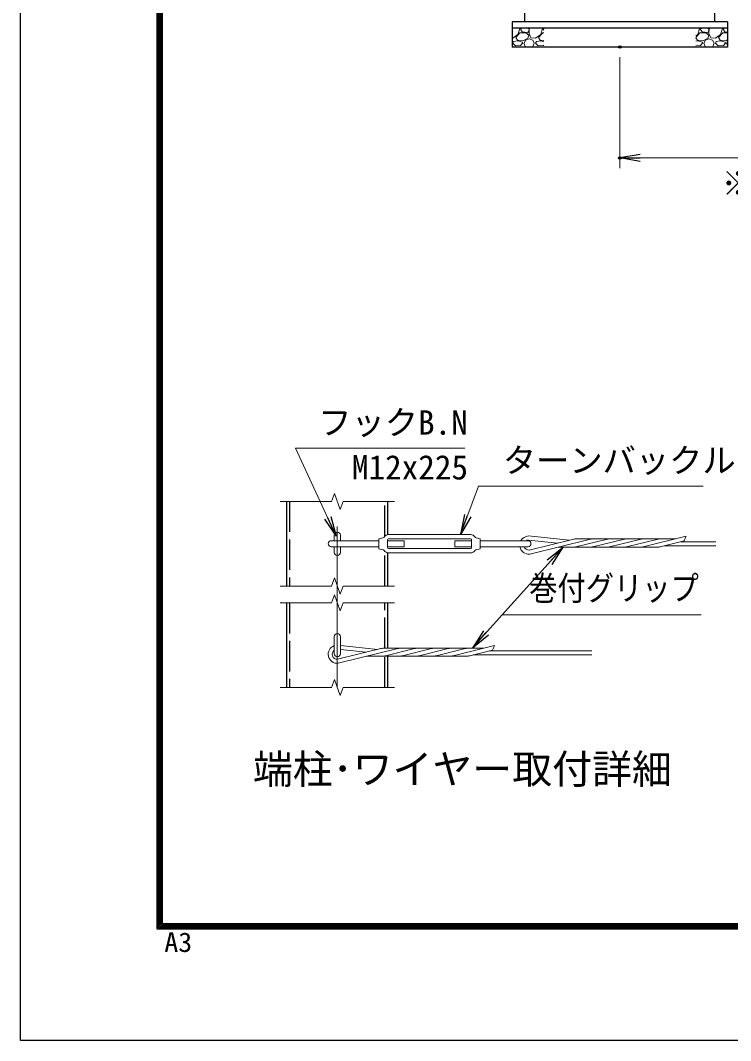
# Model space of a CAD drawing. Units: millimetres, scale not verified. Extents: x -16800 to 16800, y -11880 to 11880.
# Drawn here: x -16800 to -11196, y -11880 to -3832 of the extents above; entities that cross this region are included whole.
import ezdxf
from ezdxf.enums import TextEntityAlignment as Align

# ---------------------------------------------------------------- set-up
doc = ezdxf.new("R2010")
doc.units = ezdxf.units.MM
doc.header["$LTSCALE"] = 40
doc.header["$PDMODE"] = 32
doc.header["$PDSIZE"] = 20
doc.linetypes.add('DASHED', pattern=[7.5, 6, -1.5])
doc.linetypes.add('USER1', pattern=[50.8, 31.75, -6.35, 6.35, -6.35])
for name, color, linetype, lineweight in [('0-0_D-TTL-TXT', 7, 'Continuous', 13), ('0-1_D-STR1', 1, 'Continuous', 25), ('0-2_D-BMK', 2, 'USER1', 13), ('0-3_D-STR3', 3, 'Continuous', 13), ('0-4_D-STR-DIM', 7, 'Continuous', 13), ('0-5_D-STR-TXT', 7, 'Continuous', 13), ('0-A_D-DCR-HCH', 7, 'Continuous', 13), ('0-B_D-STR4', 7, 'Continuous', 25), ('0-C_D-TTL', 7, 'Continuous', 25)]:
    doc.layers.add(name, color=color, linetype=linetype, lineweight=lineweight)
doc.layers.add('0-8_0', color=7, linetype='Continuous')
doc.layers.add('0-9_Defpoints', color=8, linetype='Continuous')
doc.styles.add('ＭＳ ゴシック', font='')
doc.styles.get('ＭＳ ゴシック').set_extended_font_data('MS Gothic')

# ---------------------------------------------------------------- blocks, each defined once
blk = doc.blocks.new('_Open')
at = {"layer": '0-8_0'}
blk.add_line((-40, 6.67), (0, 0), dxfattribs=at)
blk.add_lwpolyline([(-40, -6.67), (0, 0), (-40, 0)], dxfattribs=at)

msp = doc.modelspace()

# ---------------------------------------------------------------- linework, layer by layer
at = {"layer": '0-1_D-STR1'}
for p, q in [((-14699.37, -7627.61), (-14699.37, -8294.28)), ((-13899.37, -7889.13), (-13899.37, -7627.61)), ((-13899.37, -8294.28), (-13899.37, -8032.75)), ((-14699.37, -8427.61), (-14699.37, -9094.28)), ((-13899.37, -8783.75), (-13899.37, -8427.61)), ((-13899.37, -9094.28), (-13899.37, -8847.6))]:
    msp.add_line(p, q, dxfattribs=at)
at = {"layer": '0-1_D-STR1', "linetype": 'DASHED'}
for p, q in [((-14675.37, -7627.61), (-14675.37, -8294.28)), ((-13923.37, -7899.63), (-13923.37, -7627.61)), ((-13923.37, -8294.28), (-13923.37, -8022.26)), ((-14675.37, -8427.61), (-14675.37, -9094.28)), ((-13923.37, -8783.75), (-13923.37, -8427.61)), ((-13923.37, -9094.28), (-13923.37, -8847.6))]:
    msp.add_line(p, q, dxfattribs=at)
at = {"layer": '0-2_D-BMK'}
msp.add_line((-14299.37, -9094.28), (-14299.37, -7627.61), dxfattribs=at)
at = {"layer": '0-3_D-STR3'}
for p, q in [((-14347.37, -7936.94), (-13971.38, -7936.94)), ((-14323.37, -7892.94), (-14323.37, -7936.94)), ((-14275.37, -7892.94), (-14275.37, -7936.94)), ((-13971.38, -7920.94), (-13940.18, -7914.25)), ((-13971.38, -8000.94), (-13971.38, -7920.94)), ((-13903.38, -7990.94), (-13903.38, -7930.94)), ((-13903.38, -7936.94), (-13771.38, -7936.94)), ((-13895.38, -7888.94), (-13247.38, -7888.94)), ((-13895.38, -7922.94), (-13247.38, -7922.94)), ((-13371.38, -7984.94), (-13371.38, -7936.94)), ((-13371.38, -7936.94), (-13239.38, -7936.94)), ((-13239.38, -7990.94), (-13239.38, -7930.94)), ((-13171.38, -7936.94), (-12795.38, -7936.94)), ((-12791.92, -7931.52), (-12561.23, -7955.46)), ((-12791.07, -7899.43), (-12469.77, -7932.78)), ((-12786.33, -8011.28), (-12443.68, -7926.31)), ((-12781.37, -8043.01), (-12310.72, -7926.31)), ((-11631.71, -7922.79), (-12414.79, -7922.79)), ((-12406.78, -7983.1), (-12177.76, -7926.31)), ((-12273.82, -7983.1), (-12044.8, -7926.31)), ((-12140.86, -7983.1), (-11911.84, -7926.31)), ((-12007.9, -7983.1), (-11778.88, -7926.31)), ((-11874.95, -7983.1), (-11547.67, -7901.95)), ((-11741.99, -7983.1), (-11563.26, -7938.78)), ((-11588.1, -7944.94), (-11312.7, -7944.94)), ((-14347.37, -7984.94), (-13971.38, -7984.94)), ((-14323.37, -7984.94), (-14323.37, -8028.94)), ((-14275.37, -7984.94), (-14275.37, -8028.94)), ((-13971.38, -8000.94), (-13940.18, -8007.63)), ((-13895.38, -7998.94), (-13247.38, -7998.94)), ((-13895.38, -8032.94), (-13247.38, -8032.94)), ((-13371.38, -7984.94), (-13239.38, -7984.94)), ((-13171.38, -8000.94), (-13202.58, -8007.63)), ((-13171.38, -7984.94), (-12795.38, -7984.94)), ((-11767.11, -7986.63), (-12553.97, -7986.63)), ((-11717.15, -7976.94), (-11312.7, -7976.94)), ((-14323.37, -8692.94), (-14323.37, -8828.94)), ((-14275.37, -8692.94), (-14275.37, -8828.94)), ((-14275.37, -8763.23), (-13981.27, -8793.75)), ((-13386.45, -8844.07), (-13059.18, -8762.92)), ((-14297.84, -8872.25), (-13955.18, -8787.28)), ((-14292.87, -8903.98), (-13822.22, -8787.28)), ((-14275.37, -8795.4), (-14072.74, -8816.43)), ((-13278.62, -8847.6), (-14065.47, -8847.6)), ((-13143.21, -8783.75), (-13926.3, -8783.75)), ((-13918.29, -8844.07), (-13689.26, -8787.28)), ((-13785.33, -8844.07), (-13556.31, -8787.28)), ((-13652.37, -8844.07), (-13423.34, -8787.28)), ((-13519.41, -8844.07), (-13290.38, -8787.28)), ((-13253.49, -8844.07), (-13074.77, -8799.75)), ((-13228.65, -8837.91), (-12290.87, -8837.91)), ((-13099.6, -8805.91), (-12290.87, -8805.91))]:
    msp.add_line(p, q, dxfattribs=at)
for points in [[(-13903.38, -7984.94), (-13771.38, -7984.94), (-13771.38, -7936.94)], [(-13171.38, -8000.94), (-13171.38, -7920.94), (-13202.58, -7914.25)]]:
    msp.add_lwpolyline(points, dxfattribs=at)
for centre, radius, start, end in [((-14299.37, -7892.94), 24, 0, 180), ((-14347.37, -7960.94), 24, 90, 270), ((-13943.53, -7898.61), 16, 282.09925, 326.11888), ((-13895.38, -7930.94), 42, 90, 146.11888), ((-13895.38, -7930.94), 8, 90, 180), ((-13247.38, -7930.94), 42, 33.88112, 90), ((-13247.38, -7930.94), 8, 0, 90), ((-13199.23, -7898.61), 16, 213.88112, 257.90075), ((-12787.86, -7971.31), 72, 92.82496, 151.48944), ((-12787.86, -7971.31), 40, 95.82544, 120.77566), ((-12795.38, -7960.94), 24, 270, 90), ((-12414.79, -8042.79), 120, 90, 103.92636), ((-12281.84, -8042.79), 120, 90, 103.92636), ((-12148.88, -8042.79), 120, 90, 103.92636), ((-12015.92, -8042.79), 120, 90, 103.92636), ((-11882.96, -8042.79), 120, 90, 103.92636), ((-11750, -8042.79), 120, 90, 103.92636), ((-11816.74, -7809.75), 284.43, 333.02173, 341.08588), ((-14299.37, -8028.94), 24, 180, 0), ((-13943.53, -8023.28), 16, 33.88112, 77.90075), ((-13895.38, -7990.94), 42, 213.88112, 270), ((-13895.38, -7990.94), 8, 180, 270), ((-13247.38, -7990.94), 8, 270, 0), ((-13247.38, -7990.94), 42, 270, 326.11888), ((-13199.23, -8023.28), 16, 102.09925, 146.11888), ((-12787.86, -7971.31), 72, 191.63319, 275.17572), ((-12787.86, -7971.31), 40, 199.92759, 272.18972), ((-12435.66, -7866.63), 120, 270, 283.92645), ((-12302.7, -7866.63), 120, 270, 283.92645), ((-12169.74, -7866.63), 120, 270, 283.92645), ((-12036.78, -7866.63), 120, 270, 283.92645), ((-11903.83, -7866.63), 120, 270, 283.92645), ((-11770.87, -7866.63), 120, 270, 283.92645), ((-14299.37, -8692.94), 24, 0, 180), ((-14299.37, -8832.28), 72, 109.47138, 275.17572), ((-13328.24, -8670.72), 284.43, 333.02173, 341.08588), ((-14299.37, -8832.28), 40, 126.87024, 272.18972), ((-14299.37, -8828.94), 24, 180, 0), ((-13926.3, -8903.75), 120, 90, 103.92636), ((-13947.17, -8727.59), 120, 270, 283.92645), ((-13793.34, -8903.75), 120, 90, 103.92636), ((-13814.21, -8727.59), 120, 270, 283.92645), ((-13660.38, -8903.75), 120, 90, 103.92636), ((-13681.25, -8727.59), 120, 270, 283.92645), ((-13527.42, -8903.75), 120, 90, 103.92636), ((-13548.29, -8727.59), 120, 270, 283.92645), ((-13394.47, -8903.75), 120, 90, 103.92636), ((-13415.33, -8727.59), 120, 270, 283.92645), ((-13261.51, -8903.75), 120, 90, 103.92636), ((-13282.37, -8727.59), 120, 270, 283.92645)]:
    msp.add_arc(centre, radius, start, end, dxfattribs=at)
at = {"layer": '0-4_D-STR-DIM'}
for p, q in [((-12070.08, -4122.48), (-12070.08, -4997.82)), ((-7244.08, -4917.82), (-11910.08, -4917.82)), ((-14322.45, -7564.18), (-14345.54, -7627.61)), ((-14276.28, -7691.04), (-14322.45, -7564.18)), ((-14749.37, -7627.61), (-14345.54, -7627.61)), ((-14253.2, -7627.61), (-14276.28, -7691.04)), ((-14253.2, -7627.61), (-13849.37, -7627.61)), ((-14322.45, -8230.85), (-14345.54, -8294.28)), ((-14276.28, -8357.7), (-14322.45, -8230.85)), ((-14749.37, -8294.28), (-14345.54, -8294.28)), ((-14322.45, -8364.18), (-14345.54, -8427.61)), ((-14276.28, -8491.04), (-14322.45, -8364.18)), ((-14253.2, -8294.28), (-14276.28, -8357.7)), ((-14253.2, -8294.28), (-13849.37, -8294.28)), ((-14749.37, -8427.61), (-14345.54, -8427.61)), ((-14253.2, -8427.61), (-14276.28, -8491.04)), ((-14253.2, -8427.61), (-13849.37, -8427.61)), ((-14322.45, -9030.85), (-14345.54, -9094.28)), ((-14276.28, -9157.7), (-14322.45, -9030.85)), ((-14749.37, -9094.28), (-14345.54, -9094.28)), ((-14253.2, -9094.28), (-14276.28, -9157.7)), ((-14253.2, -9094.28), (-13849.37, -9094.28))]:
    msp.add_line(p, q, dxfattribs=at)
at = {"layer": '0-5_D-STR-TXT'}
msp.add_line((-12998.21, -8522.37), (-13231.69, -8782.27), dxfattribs=at)
for points in [[(-13293.32, -7205.71), (-14630.01, -7205.71), (-14309.05, -7900.36)], [(-11412.49, -7506.26), (-13185.73, -7506.26), (-13326.56, -7887.07)], [(-11427, -8522.37), (-12998.21, -8522.37), (-12518.26, -7988.12)]]:
    msp.add_lwpolyline(points, dxfattribs=at)
at = {"layer": '0-9_Defpoints'}
for p in [(-12070.08, -4042.48), (-12070.08, -4917.82)]:
    msp.add_point(p, dxfattribs=at)
at = {"layer": '0-A_D-DCR-HCH'}
for p, q in [((-12890.9, -3967.66), (-12858.5, -3931.66)), ((-12874.7, -3942.46), (-12860.3, -3897.46)), ((-12860.3, -3897.46), (-12863.34, -3892.48)), ((-12858.5, -3931.66), (-12811.7, -3931.66)), ((-12846.31, -3892.48), (-12854.9, -3901.06)), ((-12811.7, -3931.66), (-12788.3, -3947.86)), ((-12786.5, -3901.06), (-12796.31, -3892.48)), ((-12795.5, -3928.06), (-12786.5, -3911.86)), ((-12784.7, -3899.26), (-12786.5, -3937.06)), ((-12786.5, -3911.86), (-12786.5, -3901.06)), ((-12786.5, -3937.06), (-12772.1, -3971.26)), ((-12777.26, -3892.48), (-12784.7, -3899.26)), ((-12734.3, -3973.06), (-12694.7, -3942.46)), ((-12710.9, -3967.66), (-12678.5, -3931.66)), ((-12694.7, -3942.46), (-12680.3, -3897.46)), ((-12680.3, -3897.46), (-12683.34, -3892.48)), ((-12678.5, -3931.66), (-12670.08, -3931.66)), ((-12670.08, -3896.25), (-12674.9, -3901.06)), ((-12674.9, -3901.06), (-12670.08, -3908.29)), ((-11470.08, -3966.76), (-11438.5, -3931.66)), ((-11470.08, -3954.35), (-11454.7, -3942.46)), ((-11454.7, -3942.46), (-11440.3, -3897.46)), ((-11440.3, -3897.46), (-11443.34, -3892.48)), ((-11438.5, -3931.66), (-11391.7, -3931.66)), ((-11426.31, -3892.48), (-11434.9, -3901.06)), ((-11434.9, -3901.06), (-11420.5, -3922.66)), ((-11420.5, -3922.66), (-11375.5, -3928.06)), ((-11391.7, -3931.66), (-11368.3, -3947.86)), ((-11366.5, -3901.06), (-11376.31, -3892.48)), ((-11375.5, -3928.06), (-11366.5, -3911.86)), ((-11364.7, -3899.26), (-11366.5, -3937.06)), ((-11366.5, -3911.86), (-11366.5, -3901.06)), ((-11366.5, -3937.06), (-11352.1, -3971.26)), ((-11357.26, -3892.48), (-11364.7, -3899.26)), ((-11314.3, -3973.06), (-11274.7, -3942.46)), ((-11290.9, -3967.66), (-11258.5, -3931.66)), ((-11274.7, -3942.46), (-11260.3, -3897.46)), ((-11260.3, -3897.46), (-11263.34, -3892.48)), ((-11258.5, -3931.66), (-11220.08, -3931.66)), ((-11246.31, -3892.48), (-11254.9, -3901.06)), ((-11254.9, -3901.06), (-11240.5, -3922.66)), ((-11240.5, -3922.66), (-11220.08, -3925.11)), ((-12914.3, -4012.66), (-12908.9, -3998.26)), ((-12874.7, -3994.66), (-12908.9, -3998.26)), ((-12878.3, -3989.26), (-12890.9, -3967.66)), ((-12833.3, -3992.86), (-12878.3, -3989.26)), ((-12838.7, -4003.66), (-12874.7, -3994.66)), ((-12836.9, -4012.66), (-12853.1, -4030.66)), ((-12836.9, -4012.66), (-12838.7, -4003.66)), ((-12795.5, -3973.06), (-12833.3, -3992.86)), ((-12827.9, -4012.66), (-12817.1, -4037.86)), ((-12826.1, -4012.66), (-12815.3, -3987.46)), ((-12815.3, -3987.46), (-12786.5, -3978.46)), ((-12788.3, -3947.86), (-12795.5, -3973.06)), ((-12786.5, -3978.46), (-12757.7, -3989.26)), ((-12772.1, -3971.26), (-12734.3, -3973.06)), ((-12757.7, -3989.26), (-12746.9, -4012.66)), ((-12755.9, -4037.86), (-12746.9, -4012.66)), ((-12734.3, -4012.66), (-12728.9, -3998.26)), ((-12714.5, -4034.26), (-12734.3, -4012.66)), ((-12694.7, -3994.66), (-12728.9, -3998.26)), ((-12698.3, -3989.26), (-12710.9, -3967.66)), ((-12670.08, -3991.52), (-12698.3, -3989.26)), ((-12670.08, -4000.82), (-12694.7, -3994.66)), ((-11458.3, -3989.26), (-11470.08, -3969.06)), ((-11454.7, -3994.66), (-11470.08, -3996.28)), ((-11413.3, -3992.86), (-11458.3, -3989.26)), ((-11418.7, -4003.66), (-11454.7, -3994.66)), ((-11416.9, -4012.66), (-11433.1, -4030.66)), ((-11416.9, -4012.66), (-11418.7, -4003.66)), ((-11375.5, -3973.06), (-11413.3, -3992.86)), ((-11407.9, -4012.66), (-11397.1, -4037.86)), ((-11406.1, -4012.66), (-11395.3, -3987.46)), ((-11395.3, -3987.46), (-11366.5, -3978.46)), ((-11368.3, -3947.86), (-11375.5, -3973.06)), ((-11366.5, -3978.46), (-11337.7, -3989.26)), ((-11352.1, -3971.26), (-11314.3, -3973.06)), ((-11337.7, -3989.26), (-11326.9, -4012.66)), ((-11335.9, -4037.86), (-11326.9, -4012.66)), ((-11314.3, -4012.66), (-11308.9, -3998.26)), ((-11294.5, -4034.26), (-11314.3, -4012.66)), ((-11274.7, -3994.66), (-11308.9, -3998.26)), ((-11278.3, -3989.26), (-11290.9, -3967.66)), ((-11233.3, -3992.86), (-11278.3, -3989.26)), ((-11238.7, -4003.66), (-11274.7, -3994.66)), ((-11236.9, -4012.66), (-11253.1, -4030.66)), ((-11236.9, -4012.66), (-11238.7, -4003.66)), ((-11220.08, -3985.94), (-11233.3, -3992.86)), ((-11227.9, -4012.66), (-11220.08, -4030.9)), ((-11226.1, -4012.66), (-11220.08, -3998.63)), ((-12911.14, -4042.48), (-12920.08, -4041.73)), ((-12849.5, -4041.46), (-12851.86, -4042.48)), ((-12846.46, -4042.48), (-12849.5, -4041.46)), ((-12817.1, -4037.86), (-12801.41, -4042.48)), ((-12771.58, -4042.48), (-12755.9, -4037.86)), ((-12743.3, -4041.46), (-12744.41, -4042.48)), ((-12731.14, -4042.48), (-12743.3, -4041.46)), ((-12673.1, -4030.66), (-12714.5, -4034.26)), ((-12670.08, -4027.32), (-12673.1, -4030.66)), ((-12670.08, -4041.72), (-12671.86, -4042.48)), ((-11433.1, -4030.66), (-11470.08, -4033.88)), ((-11429.5, -4041.46), (-11431.86, -4042.48)), ((-11426.46, -4042.48), (-11429.5, -4041.46)), ((-11397.1, -4037.86), (-11381.41, -4042.48)), ((-11351.58, -4042.48), (-11335.9, -4037.86)), ((-11323.3, -4041.46), (-11324.41, -4042.48)), ((-11311.14, -4042.48), (-11323.3, -4041.46)), ((-11253.1, -4030.66), (-11294.5, -4034.26)), ((-11249.5, -4041.46), (-11251.86, -4042.48)), ((-11246.46, -4042.48), (-11249.5, -4041.46))]:
    msp.add_line(p, q, dxfattribs=at)
for points in [[(-12920.08, -3972.79), (-12914.3, -3973.06), (-12874.7, -3942.46)], [(-12854.9, -3901.06), (-12840.5, -3922.66), (-12795.5, -3928.06)], [(-12853.1, -4030.66), (-12894.5, -4034.26), (-12914.3, -4012.66)]]:
    msp.add_lwpolyline(points, dxfattribs=at)
at = {"layer": '0-B_D-STR4'}
for p, q in [((-12820.08, -3842.48), (-12820.08, -3242.48)), ((-11320.08, -3842.48), (-11320.08, -3242.48)), ((-11220.08, -3842.48), (-12920.08, -3842.48)), ((-12920.08, -3842.48), (-12920.08, -4042.48)), ((-11220.08, -3842.48), (-11220.08, -4042.48)), ((-11220.08, -3892.48), (-12920.08, -3892.48)), ((-11220.08, -4042.48), (-12920.08, -4042.48))]:
    msp.add_line(p, q, dxfattribs=at)
at = {"layer": '0-C_D-TTL', "color": 2}
msp.add_lwpolyline([(-16800, 11880), (16800, 11880), (16800, -11880), (-16800, -11880)], close=True, dxfattribs=at)
at = {"layer": '0-C_D-TTL'}
for points in [[(-15720, 11000), (15720, 11000), (15720, -11000), (-15720, -11000)], [(-15710, 10990), (15710, 10990), (15710, -10990), (-15710, -10990)], [(-15700, 10980), (15700, 10980), (15700, -10980), (-15700, -10980)], [(-15690, 10970), (15690, 10970), (15690, -10970), (-15690, -10970)], [(-15680, 10960), (15680, 10960), (15680, -10960), (-15680, -10960)]]:
    msp.add_lwpolyline(points, close=True, dxfattribs=at)

# ---------------------------------------------------------------- block references
at = {"layer": '0-4_D-STR-DIM', "xscale": 4, "yscale": 4, "rotation": 180}
msp.add_blockref('_Open', (-12070.08, -4917.82), dxfattribs=at)
at = {"layer": '0-5_D-STR-TXT', "xscale": 4, "yscale": 4}
for p, rotation in [((-14308.21, -7902.18), 294.79941), ((-13327.25, -7888.94), 249.70489), ((-12516.92, -7986.63), 48.06468), ((-13233.03, -8783.75), 228.06468)]:
    msp.add_blockref('_Open', p, dxfattribs=dict(at, rotation=rotation))

# ---------------------------------------------------------------- texts
at = {"layer": '0-0_D-TTL-TXT', "style": 'ＭＳ ゴシック'}
msp.add_text('端柱･ワイヤー取付詳細', height=230.8, dxfattribs=at).set_placement((-14965.23, -9922.81), align=Align.BOTTOM_LEFT)
at = {"layer": '0-5_D-STR-TXT', "style": 'ＭＳ ゴシック'}
for s, p in [('※隅部は寸法が異なります。', (-11266.43, -5272.06)), ('フックB.N', (-14449.67, -7157.91)), ('ターンバックル', (-12993.2, -7456.43)), ('M12x225', (-14184.06, -7511.33))]:
    msp.add_text(s, height=192.4, dxfattribs=at).set_placement(p, align=Align.BOTTOM_LEFT)
at = {"layer": '0-5_D-STR-TXT', "style": 'ＭＳ ゴシック', "width": 0.85}
msp.add_text('巻付グリップ', height=192.4, dxfattribs=at).set_placement((-12785.38, -8464.41), align=Align.BOTTOM_LEFT)
at = {"layer": '0-C_D-TTL', "style": 'ＭＳ ゴシック', "width": 1.05}
msp.add_text('A3', height=154, dxfattribs=at).set_placement((-15664.35, -11227.24), align=Align.BOTTOM_LEFT)

doc.saveas('drawing.dxf')
